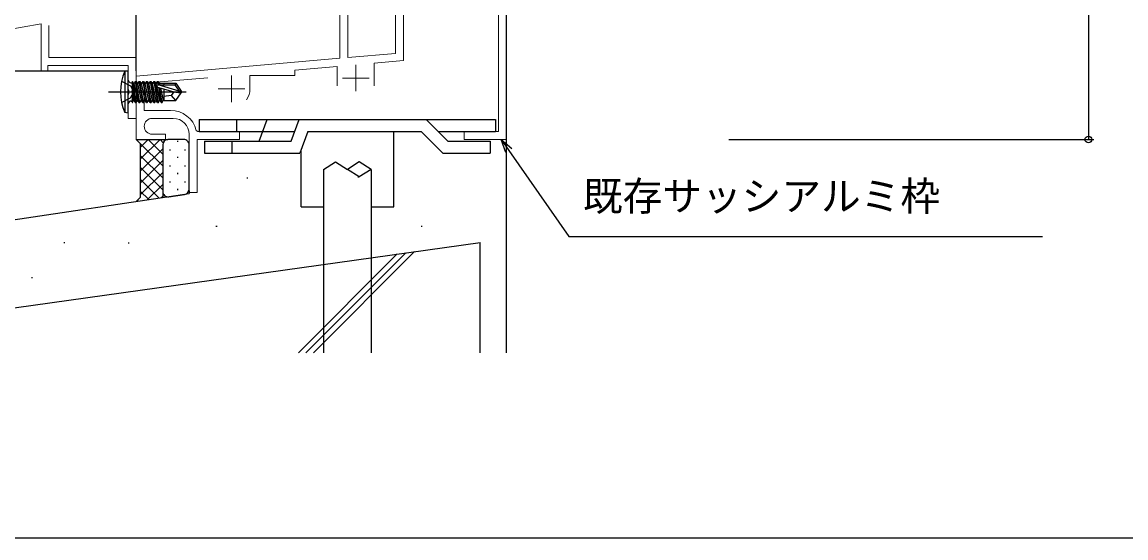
# Model space of a CAD drawing. Units: millimetres, scale not verified. Extents: x -437 to 438, y -281 to 279.
# Drawn here: x -330.4 to -121.7, y -281.2 to -183.7 of the extents above; entities that cross this region are included whole.
import ezdxf
from ezdxf.enums import TextEntityAlignment as Align

# ---------------------------------------------------------------- set-up
doc = ezdxf.new("R2010")
doc.units = ezdxf.units.MM
doc.header["$LTSCALE"] = 2
doc.layers.add('0-2_YKK_11', color=211, linetype='Continuous', lineweight=18)
for name, color, linetype in [('0-3_YKK_12', 2, 'Continuous'), ('0-4_YKK_13', 4, 'Continuous'), ('0-6_YKK_D', 6, 'Continuous'), ('0-7_YKK_ZWAK', 7, 'Continuous'), ('0-8_YSS_K', 3, 'Continuous'), ('0-9_YSS_KE', 3, 'Continuous')]:
    doc.layers.add(name, color=color, linetype=linetype)
doc.styles.add('ＭＳ ゴシック', font='')
doc.styles.get('ＭＳ ゴシック').set_extended_font_data('MS Gothic')

msp = doc.modelspace()

# ---------------------------------------------------------------- linework, layer by layer
at = {"layer": '0-2_YKK_11', "color": 4}
for p, q in [((-267.298, -191.771), (-267.298, -196.771)), ((-290.798, -193.827), (-290.798, -198.827)), ((-269.798, -194.271), (-264.798, -194.271)), ((-293.298, -196.327), (-288.298, -196.327)), ((-301.798, -201.902), (-305.798, -201.902))]:
    msp.add_line(p, q, dxfattribs=at)
for points in [[(-238.798, -145.902), (-238.798, -205.902), (-246.798, -205.902), (-246.798, -204.402), (-240.298, -204.402), (-240.298, -174.402)], [(-305.798, -204.902), (-303.298, -204.902), (-303.298, -205.902), (-308.798, -205.902), (-308.798, -193.902), (-270.298, -190.534), (-270.298, -164.902)], [(-268.798, -168.089), (-268.798, -190.402), (-259.798, -189.615), (-259.798, -167.902)], [(-248.798, -169.402), (-258.298, -169.402), (-258.298, -190.99), (-263.798, -191.471), (-263.798, -195.771)], [(-270.798, -195.771), (-270.798, -192.083), (-278.798, -192.783), (-278.798, -193.827), (-287.298, -193.827), (-287.298, -196.327)], [(-295.246, -194.222), (-307.298, -195.277), (-307.298, -200.402), (-302.298, -200.402)], [(-297.451, -204.176), (-297.16, -204.402), (-289.298, -204.402), (-289.298, -205.902), (-297.298, -205.902), (-297.298, -215.902), (-298.798, -215.902), (-298.798, -204.902)]]:
    msp.add_lwpolyline(points, dxfattribs=at)
at = {"layer": '0-2_YKK_11'}
msp.add_lwpolyline([(-337.413, -190.977), (-337.598, -190.7), (-337.598, -185.907), (-326.798, -184.003), (-326.798, -192.9), (-325.498, -192.9), (-325.498, -191.9), (-310.298, -191.9), (-310.298, -196.442), (-310.178, -196.625), (-310.178, -197.175), (-310.298, -197.358), (-310.298, -201.9), (-308.798, -201.9), (-308.798, -190.4), (-325.298, -190.4), (-325.298, -184.329)], dxfattribs=at)
at = {"layer": '0-2_YKK_11', "color": 4}
for centre, radius, start, end in [((-290.798, -196.327), 3.5, 323.57645, 0), ((-305.798, -203.402), 1.5, 90.00001, 179.99999), ((-302.298, -205.402), 5, 14.19855, 90.00001), ((-301.798, -204.902), 3, 0.00001, 89.99999), ((-305.798, -203.402), 1.5, 180.00001, 269.99999)]:
    msp.add_arc(centre, radius, start, end, dxfattribs=at)
at = {"layer": '0-3_YKK_12'}
for p, q in [((-308.798, -192.9), (-308.798, -159.4)), ((-338.798, -192.9), (-310.298, -192.9))]:
    msp.add_line(p, q, dxfattribs=at)
at = {"layer": '0-4_YKK_13'}
for p, q in [((-310.298, -192.9), (-310.951, -192.978)), ((-310.951, -192.978), (-310.951, -200.822)), ((-310.298, -200.9), (-310.298, -192.9)), ((-311.585, -194.9), (-309.87, -195.755)), ((-309.87, -195.755), (-309.261, -196.9)), ((-309.798, -195.17), (-309.598, -195.17)), ((-309.598, -194.921), (-309.598, -198.879)), ((-309.598, -194.921), (-309.511, -194.921)), ((-308.811, -198.879), (-309.511, -194.921)), ((-309.511, -194.921), (-309.292, -195.3)), ((-309.292, -195.3), (-308.592, -198.5)), ((-309.204, -195.3), (-309.292, -195.3)), ((-308.985, -194.921), (-309.204, -195.3)), ((-308.504, -198.5), (-309.204, -195.3)), ((-308.985, -194.921), (-308.811, -194.921)), ((-308.111, -198.879), (-308.811, -194.921)), ((-308.811, -194.921), (-308.592, -195.3)), ((-308.592, -195.3), (-307.892, -198.5)), ((-308.504, -195.3), (-308.592, -195.3)), ((-308.285, -194.921), (-308.504, -195.3)), ((-307.804, -195.3), (-307.892, -195.3)), ((-307.585, -194.921), (-307.804, -195.3)), ((-307.104, -198.5), (-307.804, -195.3)), ((-307.585, -194.921), (-307.411, -194.921)), ((-307.585, -194.921), (-306.885, -198.879)), ((-307.411, -194.921), (-307.192, -195.3)), ((-306.711, -198.879), (-307.411, -194.921)), ((-307.192, -195.3), (-306.492, -198.5)), ((-307.104, -195.3), (-307.192, -195.3)), ((-306.885, -194.921), (-307.104, -195.3)), ((-306.404, -198.5), (-307.104, -195.3)), ((-306.885, -194.921), (-306.185, -198.879)), ((-306.885, -194.921), (-306.711, -194.921)), ((-306.711, -194.921), (-306.492, -195.3)), ((-306.011, -198.879), (-306.711, -194.921)), ((-306.492, -195.3), (-305.792, -198.5)), ((-306.404, -195.3), (-306.492, -195.3)), ((-306.185, -194.921), (-306.404, -195.3)), ((-305.704, -198.5), (-306.404, -195.3)), ((-306.185, -194.921), (-305.485, -198.879)), ((-306.185, -194.921), (-306.011, -194.921)), ((-306.011, -194.921), (-305.792, -195.3)), ((-305.311, -198.879), (-306.011, -194.921)), ((-305.792, -195.3), (-305.092, -198.5)), ((-305.704, -195.3), (-305.792, -195.3)), ((-305.485, -194.921), (-305.704, -195.3)), ((-305.004, -198.5), (-305.704, -195.3)), ((-305.485, -194.921), (-304.785, -198.879)), ((-305.485, -194.921), (-305.311, -194.921)), ((-305.311, -194.921), (-305.092, -195.3)), ((-304.611, -198.879), (-305.311, -194.921)), ((-305.092, -195.3), (-304.392, -198.5)), ((-305.004, -195.3), (-305.092, -195.3)), ((-304.785, -194.921), (-305.004, -195.3)), ((-304.304, -198.5), (-305.004, -195.3)), ((-304.785, -194.921), (-304.674, -195.551)), ((-304.785, -194.921), (-304.611, -194.921)), ((-301.804, -196.9), (-304.705, -196.04)), ((-304.499, -195.55), (-304.611, -194.921)), ((-304.581, -196.077), (-304.085, -198.879)), ((-303.911, -198.879), (-304.396, -196.132)), ((-303.598, -195.3), (-304.392, -195.3)), ((-303.598, -195.25), (-303.598, -195.55)), ((-301.503, -195.55), (-300.66, -196.75)), ((-301.31, -195.25), (-300.298, -196.75)), ((-314.051, -196.9), (-299.368, -196.9)), ((-309.598, -197.101), (-309.292, -198.5)), ((-304.197, -196.191), (-303.692, -198.5)), ((-303.598, -196.368), (-303.598, -198.55)), ((-302.198, -197.6), (-301.386, -198.55)), ((-301.804, -196.9), (-300.298, -196.9)), ((-301.804, -196.9), (-300.298, -197.05)), ((-301.31, -198.55), (-300.298, -197.05)), ((-300.66, -196.75), (-300.298, -196.75)), ((-300.298, -196.75), (-300.298, -197.05)), ((-309.798, -198.63), (-309.598, -198.63)), ((-309.511, -198.879), (-309.292, -198.5)), ((-309.204, -198.5), (-309.292, -198.5)), ((-308.811, -198.879), (-308.592, -198.5)), ((-308.504, -198.5), (-308.592, -198.5)), ((-308.285, -198.879), (-308.111, -198.879)), ((-308.111, -198.879), (-307.892, -198.5)), ((-307.804, -198.5), (-307.892, -198.5)), ((-307.411, -198.879), (-307.192, -198.5)), ((-307.104, -198.5), (-307.192, -198.5)), ((-306.885, -198.879), (-307.104, -198.5)), ((-306.885, -198.879), (-306.711, -198.879)), ((-306.711, -198.879), (-306.492, -198.5)), ((-306.404, -198.5), (-306.492, -198.5)), ((-306.185, -198.879), (-306.404, -198.5)), ((-306.185, -198.879), (-306.011, -198.879)), ((-306.011, -198.879), (-305.792, -198.5)), ((-305.704, -198.5), (-305.792, -198.5)), ((-305.485, -198.879), (-305.704, -198.5)), ((-305.485, -198.879), (-305.311, -198.879)), ((-305.311, -198.879), (-305.092, -198.5)), ((-305.004, -198.5), (-305.092, -198.5)), ((-304.785, -198.879), (-305.004, -198.5)), ((-304.785, -198.879), (-304.611, -198.879)), ((-304.611, -198.879), (-304.392, -198.5)), ((-304.304, -198.5), (-304.392, -198.5)), ((-304.085, -198.879), (-304.304, -198.5)), ((-304.085, -198.879), (-303.911, -198.879)), ((-303.911, -198.879), (-303.692, -198.5)), ((-303.604, -198.5), (-303.692, -198.5)), ((-303.598, -198.55), (-301.31, -198.55)), ((-310.298, -200.9), (-310.951, -200.822)), ((-296.879, -202.102), (-240.879, -202.102)), ((-289.879, -202.102), (-289.879, -204.402)), ((-285.544, -206.202), (-284.051, -202.102)), ((-279.482, -206.202), (-277.989, -202.102)), ((-253.979, -202.102), (-249.879, -206.202)), ((-240.879, -202.102), (-240.879, -204.402)), ((-284.889, -204.402), (-278.826, -204.402)), ((-276.379, -204.402), (-277.871, -208.502)), ((-276.379, -204.402), (-254.931, -204.402)), ((-260.129, -218.602), (-260.129, -204.402)), ((-250.831, -208.502), (-254.931, -204.402)), ((-251.679, -204.402), (-240.879, -204.402)), ((-295.879, -206.202), (-279.482, -206.202)), ((-295.879, -206.202), (-295.879, -208.502)), ((-290.683, -208.502), (-290.683, -206.202)), ((-249.879, -206.202), (-241.879, -206.202)), ((-241.879, -206.202), (-241.879, -208.502)), ((-295.879, -208.502), (-277.871, -208.502)), ((-277.629, -218.602), (-277.629, -207.836)), ((-250.831, -208.502), (-241.879, -208.502)), ((-266.895, -212.943), (-266.629, -212.943)), ((-277.629, -218.602), (-273.379, -218.602)), ((-264.379, -218.602), (-260.129, -218.602))]:
    msp.add_line(p, q, dxfattribs=at)
for points in [[(-309.598, -195.415), (-308.985, -198.879), (-308.811, -198.879)], [(-308.985, -194.921), (-308.285, -198.879), (-308.504, -198.5)], [(-307.585, -198.879), (-307.804, -198.5), (-308.504, -195.3)], [(-308.285, -194.921), (-307.585, -198.879), (-307.411, -198.879), (-308.111, -194.921)], [(-308.285, -194.921), (-308.111, -194.921), (-307.892, -195.3), (-307.192, -198.5)], [(-300.66, -196.75), (-304.65, -195.55), (-301.503, -195.55)], [(-304.611, -194.921), (-304.392, -195.3), (-304.337, -195.55)], [(-303.598, -195.25), (-301.31, -195.25), (-301.503, -195.55)], [(-311.585, -198.9), (-309.87, -198.045), (-309.261, -196.9)], [(-308.985, -198.879), (-309.204, -198.5), (-309.598, -196.699)], [(-301.697, -196.9), (-302.198, -197.6), (-303.598, -197.74)], [(-309.598, -198.879), (-309.511, -198.879), (-309.598, -198.385)], [(-296.879, -202.102), (-296.879, -204.402), (-284.889, -204.402)], [(-273.379, -211.543), (-271.129, -210.143), (-268.879, -211.543)], [(-264.379, -211.543), (-266.629, -210.143), (-268.879, -211.543)], [(-266.6, -210.143), (-266.615, -210.143), (-266.629, -210.143)], [(-273.379, -211.531), (-273.379, -230.056), (-273.379, -246.2)], [(-264.379, -211.543), (-266.629, -212.943), (-268.879, -211.543)], [(-264.379, -211.556), (-264.379, -228.792), (-264.379, -246.2)]]:
    msp.add_lwpolyline(points, dxfattribs=at)
for centre, radius, start, end in [((-302.298, -196.9), 9.5, 155.61796, 204.38204), ((-309.798, -194.67), 0.5, 180, 270), ((-304.65, -195.798), 0.248, 90, 257.19096), ((-309.798, -199.13), 0.5, 90, 180)]:
    msp.add_arc(centre, radius, start, end, dxfattribs=at)
at = {"layer": '0-6_YKK_D'}
for p, q in [((-128.798, -145.902), (-128.798, -205.902)), ((-196.798, -205.902), (-127.798, -205.902))]:
    msp.add_line(p, q, dxfattribs=at)
for points in [[(-238.928, -208.363), (-239.831, -205.883), (-237.809, -207.58)], [(-239.831, -205.883), (-238.369, -207.972), (-227.003, -224.203), (-137.46, -224.203)]]:
    msp.add_lwpolyline(points, dxfattribs=at)
msp.add_circle((-128.798, -205.902), 0.637, dxfattribs=at)
at = {"layer": '0-7_YKK_ZWAK'}
msp.add_lwpolyline([(-436.8, -281.2), (438.2, -281.2), (438.2, 243.8)], dxfattribs=at)
at = {"layer": '0-8_YSS_K'}
for p, q in [((-308.798, -205.902), (-302.798, -205.902)), ((-308.048, -207.397), (-306.553, -205.902)), ((-308.048, -209.642), (-304.308, -205.902)), ((-303.799, -208.656), (-306.553, -205.902)), ((-303.712, -206.497), (-304.308, -205.902)), ((-299.798, -205.902), (-302.798, -205.902)), ((-301.006, -206.156), (-301.006, -206.356)), ((-303.801, -210.899), (-308.048, -206.652)), ((-308.048, -211.887), (-303.798, -207.638)), ((-303.798, -206.902), (-303.805, -215.717)), ((-302.421, -207.771), (-302.421, -207.971)), ((-299.591, -207.771), (-299.591, -207.971)), ((-298.805, -215.273), (-298.798, -206.902)), ((-303.803, -213.142), (-308.048, -208.897)), ((-308.048, -214.132), (-303.8, -209.885)), ((-303.798, -209.088), (-303.798, -216.864)), ((-301.006, -209.186), (-301.006, -209.386)), ((-303.805, -215.385), (-308.048, -211.142)), ((-308.048, -216.377), (-303.802, -212.132)), ((-302.421, -210.801), (-302.421, -211.001)), ((-301.006, -212.216), (-301.006, -212.416)), ((-299.591, -210.801), (-299.591, -211.001)), ((-304.471, -216.964), (-308.048, -213.387)), ((-306.723, -217.297), (-303.804, -214.379)), ((-302.421, -213.831), (-302.421, -214.031)), ((-299.591, -213.831), (-299.591, -214.031)), ((-287.918, -213.155), (-287.718, -213.155)), ((-306.427, -217.254), (-308.048, -215.632)), ((-304.088, -216.907), (-303.798, -216.617)), ((-302.659, -216.707), (-299.659, -216.262)), ((-301.006, -215.246), (-301.006, -215.446)), ((-308.382, -217.543), (-308.559, -217.366)), ((-293.734, -222.278), (-293.534, -222.278)), ((-254.963, -222.278), (-254.763, -222.278)), ((-322.496, -225.332), (-322.296, -225.332)), ((-310.347, -225.405), (-310.147, -225.405)), ((-276.716, -246.2), (-257.817, -227.301)), ((-275.302, -246.2), (-256.172, -227.07)), ((-278.13, -246.2), (-259.463, -227.532)), ((-328.627, -231.971), (-328.427, -231.971))]:
    msp.add_line(p, q, dxfattribs=at)
msp.add_lwpolyline([(-308.798, -205.902), (-308.048, -206.652), (-308.048, -216.855), (-308.798, -217.605)], dxfattribs=at)
for centre, start, end in [((-302.798, -206.902), 90, 179.99972), ((-299.798, -206.902), 359.99972, 90), ((-302.805, -215.717), 179.99972, 278.42119), ((-299.805, -215.273), 278.42119, 359.99972)]:
    msp.add_arc(centre, 1, start, end, dxfattribs=at)
at = {"layer": '0-9_YSS_KE'}
for p, q in [((-238.798, -246.2), (-238.798, -175.902)), ((-381.801, -228.412), (-298.798, -216.124)), ((-298.798, -215.602), (-298.798, -216.124)), ((-359.797, -241.624), (-243.798, -225.332)), ((-243.798, -246.2), (-243.798, -225.332))]:
    msp.add_line(p, q, dxfattribs=at)

# ---------------------------------------------------------------- texts
at = {"layer": '0-6_YKK_D', "style": 'ＭＳ ゴシック'}
msp.add_text('既存サッシアルミ枠', height=5.499, dxfattribs=at).set_placement((-224.344, -221), align=Align.BOTTOM_LEFT)

doc.saveas('drawing.dxf')
